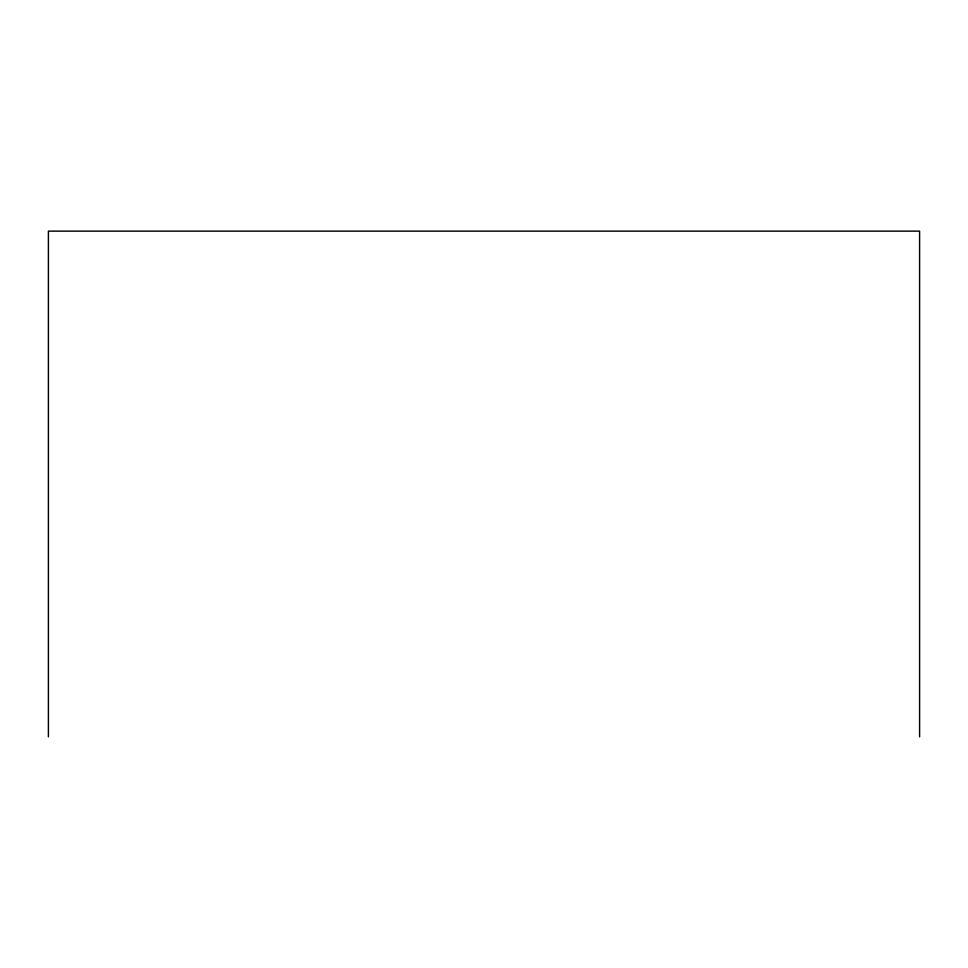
<?xml version="1.0" encoding="UTF-8"?>
<svg xmlns="http://www.w3.org/2000/svg" width="968" height="968" viewBox="0 0 968 968"><rect width="100%" height="100%" fill="white"/><g stroke="black" fill="none" stroke-linecap="round" stroke-linejoin="round"><path stroke-width="1.45" d="M919.6 736.866L919.6 231.134L48.4 231.134L48.4 736.866"/></g></svg>
